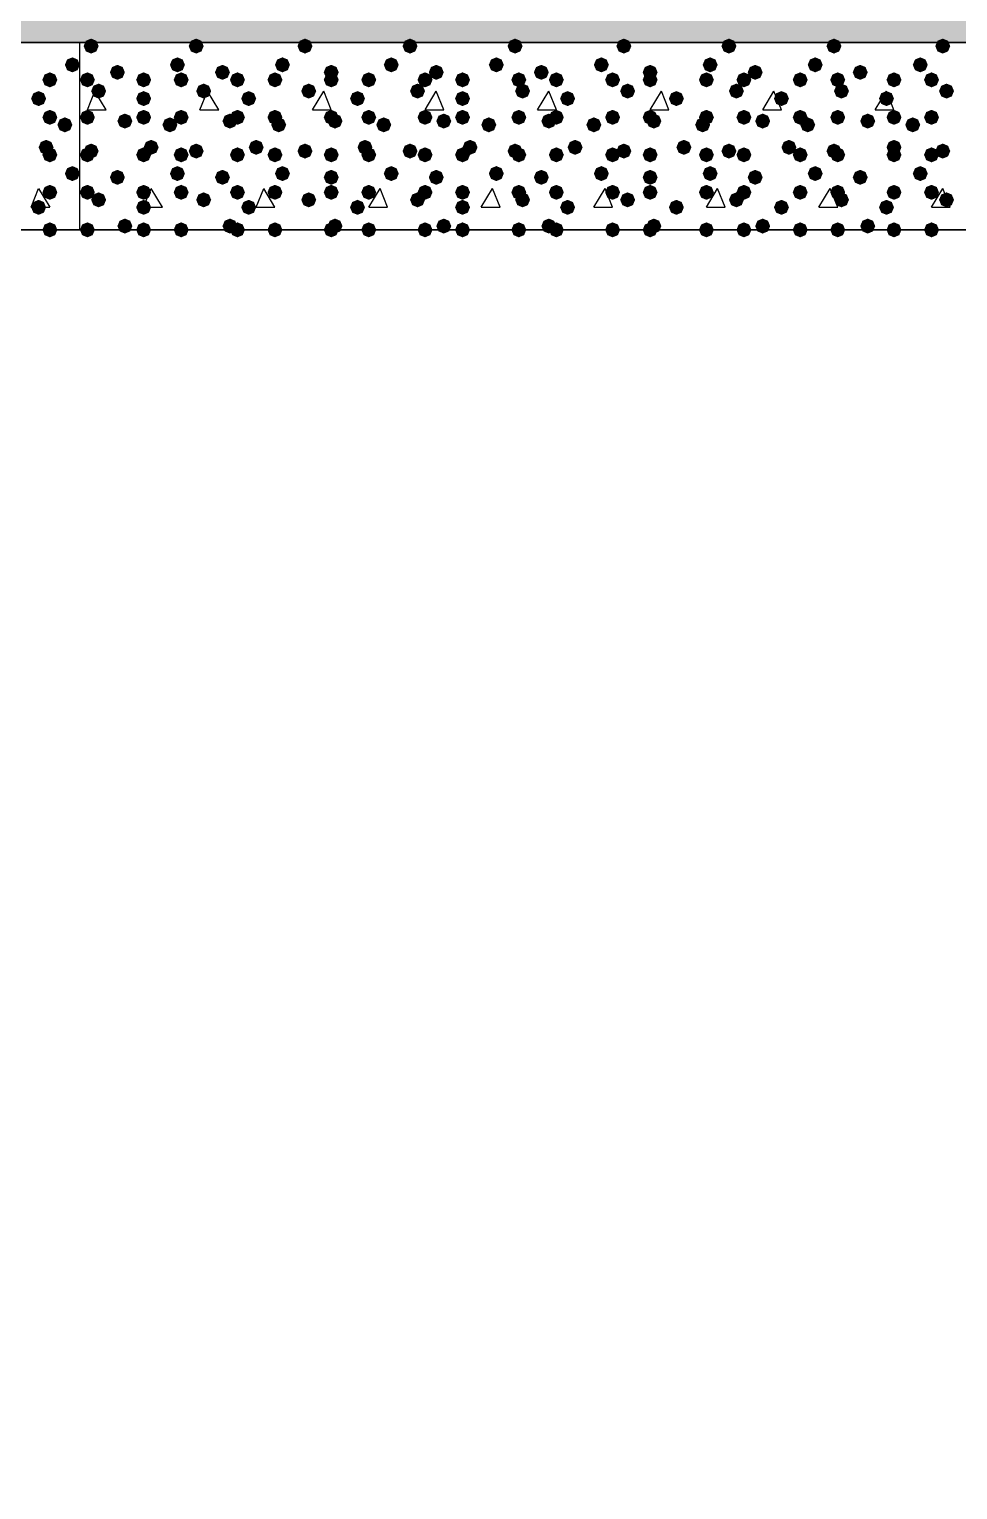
# Model space of a CAD drawing. Header units: millimetres. Extents: x 0 to 420, y 0 to 297.
# Drawn here: x 238.82 to 249.3, y 132.12 to 148.61 of the extents above; entities that cross this region are included whole.
import ezdxf

# ---------------------------------------------------------------- set-up
doc = ezdxf.new("R2010")
doc.units = ezdxf.units.MM
doc.layers.get('0').update_dxf_attribs({"linetype": 'CONTINUOUS'})

msp = doc.modelspace()

# ---------------------------------------------------------------- hatches: boundary and pattern name
at = {"true_color": 0x000008}
h = msp.add_hatch(color=0, dxfattribs=at)
h.paths.add_polyline_path([(379.603, 160.485667), (33.528, 160.485667), (379.603, 148.463)], flags=0)
h.paths.add_polyline_path([(33.528, 160.485667), (379.603, 148.463), (33.528, 148.463)], flags=0)
for points in [[(239.606667, 148.420667), (239.581796, 148.360871), (239.522, 148.336), (239.462204, 148.360871), (239.437333, 148.420667), (239.462204, 148.480462), (239.522, 148.505333), (239.581796, 148.480463)], [(240.792, 148.420667), (240.767129, 148.360871), (240.707333, 148.336), (240.647538, 148.360871), (240.622667, 148.420667), (240.647537, 148.480462), (240.707333, 148.505333), (240.767129, 148.480463)], [(242.019667, 148.420667), (241.994796, 148.360871), (241.935, 148.336), (241.875204, 148.360871), (241.850333, 148.420667), (241.875204, 148.480462), (241.935, 148.505333), (241.994796, 148.480463)], [(243.205, 148.420667), (243.180129, 148.360871), (243.120333, 148.336), (243.060538, 148.360871), (243.035667, 148.420667), (243.060537, 148.480462), (243.120333, 148.505333), (243.180129, 148.480463)], [(244.390333, 148.420667), (244.365462, 148.360871), (244.305667, 148.336), (244.245871, 148.360871), (244.221, 148.420667), (244.245871, 148.480462), (244.305667, 148.505333), (244.365462, 148.480463)], [(245.618, 148.420667), (245.593129, 148.360871), (245.533333, 148.336), (245.473537, 148.360871), (245.448667, 148.420667), (245.473537, 148.480462), (245.533333, 148.505333), (245.593129, 148.480463)], [(246.803333, 148.420667), (246.778462, 148.360871), (246.718667, 148.336), (246.658871, 148.360871), (246.634, 148.420667), (246.658871, 148.480462), (246.718667, 148.505333), (246.778462, 148.480463)], [(247.988667, 148.420667), (247.963796, 148.360871), (247.904, 148.336), (247.844204, 148.360871), (247.819333, 148.420667), (247.844204, 148.480462), (247.904, 148.505333), (247.963796, 148.480463)], [(249.216333, 148.420667), (249.191462, 148.360871), (249.131667, 148.336), (249.071871, 148.360871), (249.047, 148.420667), (249.071871, 148.480462), (249.131667, 148.505333), (249.191462, 148.480463)], [(240.580333, 148.209), (240.555462, 148.149204), (240.495667, 148.124333), (240.435871, 148.149204), (240.411, 148.209), (240.435871, 148.268796), (240.495667, 148.293667), (240.555462, 148.268796)], [(241.765667, 148.209), (241.740796, 148.149204), (241.681, 148.124333), (241.621204, 148.149204), (241.596333, 148.209), (241.621204, 148.268796), (241.681, 148.293667), (241.740796, 148.268796)], [(242.993333, 148.209), (242.968462, 148.149204), (242.908667, 148.124333), (242.848871, 148.149204), (242.824, 148.209), (242.848871, 148.268796), (242.908667, 148.293667), (242.968462, 148.268796)], [(244.178667, 148.209), (244.153796, 148.149204), (244.094, 148.124333), (244.034204, 148.149204), (244.009333, 148.209), (244.034204, 148.268796), (244.094, 148.293667), (244.153796, 148.268796)], [(245.364, 148.209), (245.339129, 148.149204), (245.279333, 148.124333), (245.219538, 148.149204), (245.194667, 148.209), (245.219537, 148.268796), (245.279333, 148.293667), (245.339129, 148.268796)], [(246.591667, 148.209), (246.566796, 148.149204), (246.507, 148.124333), (246.447204, 148.149204), (246.422333, 148.209), (246.447204, 148.268796), (246.507, 148.293667), (246.566796, 148.268796)], [(247.777, 148.209), (247.752129, 148.149204), (247.692333, 148.124333), (247.632537, 148.149204), (247.607667, 148.209), (247.632537, 148.268796), (247.692333, 148.293667), (247.752129, 148.268796)], [(248.962333, 148.209), (248.937462, 148.149204), (248.877667, 148.124333), (248.817871, 148.149204), (248.793, 148.209), (248.817871, 148.268796), (248.877667, 148.293667), (248.937462, 148.268796)], [(239.564333, 148.039667), (239.539463, 147.979871), (239.479667, 147.955), (239.419871, 147.979871), (239.395, 148.039667), (239.419871, 148.099462), (239.479667, 148.124333), (239.539462, 148.099463)], [(239.903, 148.124333), (239.878129, 148.064537), (239.818333, 148.039667), (239.758537, 148.064537), (239.733667, 148.124333), (239.758537, 148.184129), (239.818333, 148.209), (239.878129, 148.184129)], [(240.199333, 148.039667), (240.174463, 147.979871), (240.114667, 147.955), (240.054871, 147.979871), (240.03, 148.039667), (240.054871, 148.099462), (240.114667, 148.124333), (240.174462, 148.099463)], [(240.622667, 148.039667), (240.597796, 147.979871), (240.538, 147.955), (240.478204, 147.979871), (240.453333, 148.039667), (240.478204, 148.099462), (240.538, 148.124333), (240.597796, 148.099463)], [(241.088333, 148.124333), (241.063462, 148.064537), (241.003667, 148.039667), (240.943871, 148.064537), (240.919, 148.124333), (240.943871, 148.184129), (241.003667, 148.209), (241.063462, 148.184129)], [(241.257667, 148.039667), (241.232796, 147.979871), (241.173, 147.955), (241.113204, 147.979871), (241.088333, 148.039667), (241.113204, 148.099462), (241.173, 148.124333), (241.232796, 148.099463)], [(241.681, 148.039667), (241.656129, 147.979871), (241.596333, 147.955), (241.536538, 147.979871), (241.511667, 148.039667), (241.536537, 148.099462), (241.596333, 148.124333), (241.656129, 148.099463)], [(242.316, 148.124333), (242.291129, 148.064537), (242.231333, 148.039667), (242.171538, 148.064537), (242.146667, 148.124333), (242.171537, 148.184129), (242.231333, 148.209), (242.291129, 148.184129)], [(242.316, 148.039667), (242.291129, 147.979871), (242.231333, 147.955), (242.171538, 147.979871), (242.146667, 148.039667), (242.171537, 148.099462), (242.231333, 148.124333), (242.291129, 148.099463)], [(242.739333, 148.039667), (242.714463, 147.979871), (242.654667, 147.955), (242.594871, 147.979871), (242.57, 148.039667), (242.594871, 148.099462), (242.654667, 148.124333), (242.714462, 148.099463)], [(243.374333, 148.039667), (243.349463, 147.979871), (243.289667, 147.955), (243.229871, 147.979871), (243.205, 148.039667), (243.229871, 148.099462), (243.289667, 148.124333), (243.349462, 148.099463)], [(243.501333, 148.124333), (243.476462, 148.064537), (243.416667, 148.039667), (243.356871, 148.064537), (243.332, 148.124333), (243.356871, 148.184129), (243.416667, 148.209), (243.476462, 148.184129)], [(243.797667, 148.039667), (243.772796, 147.979871), (243.713, 147.955), (243.653204, 147.979871), (243.628333, 148.039667), (243.653204, 148.099462), (243.713, 148.124333), (243.772796, 148.099463)], [(244.432667, 148.039667), (244.407796, 147.979871), (244.348, 147.955), (244.288204, 147.979871), (244.263333, 148.039667), (244.288204, 148.099462), (244.348, 148.124333), (244.407796, 148.099463)], [(244.686667, 148.124333), (244.661796, 148.064537), (244.602, 148.039667), (244.542204, 148.064537), (244.517333, 148.124333), (244.542204, 148.184129), (244.602, 148.209), (244.661796, 148.184129)], [(244.856, 148.039667), (244.831129, 147.979871), (244.771333, 147.955), (244.711538, 147.979871), (244.686667, 148.039667), (244.711537, 148.099462), (244.771333, 148.124333), (244.831129, 148.099463)], [(245.491, 148.039667), (245.466129, 147.979871), (245.406333, 147.955), (245.346538, 147.979871), (245.321667, 148.039667), (245.346537, 148.099462), (245.406333, 148.124333), (245.466129, 148.099463)], [(245.914333, 148.124333), (245.889462, 148.064537), (245.829667, 148.039667), (245.769871, 148.064537), (245.745, 148.124333), (245.769871, 148.184129), (245.829667, 148.209), (245.889462, 148.184129)], [(245.914333, 148.039667), (245.889462, 147.979871), (245.829667, 147.955), (245.769871, 147.979871), (245.745, 148.039667), (245.769871, 148.099462), (245.829667, 148.124333), (245.889462, 148.099463)], [(246.549333, 148.039667), (246.524463, 147.979871), (246.464667, 147.955), (246.404871, 147.979871), (246.38, 148.039667), (246.404871, 148.099462), (246.464667, 148.124333), (246.524462, 148.099463)], [(246.972667, 148.039667), (246.947796, 147.979871), (246.888, 147.955), (246.828204, 147.979871), (246.803333, 148.039667), (246.828204, 148.099462), (246.888, 148.124333), (246.947796, 148.099463)], [(247.099667, 148.124333), (247.074796, 148.064537), (247.015, 148.039667), (246.955204, 148.064537), (246.930333, 148.124333), (246.955204, 148.184129), (247.015, 148.209), (247.074796, 148.184129)], [(247.607667, 148.039667), (247.582796, 147.979871), (247.523, 147.955), (247.463204, 147.979871), (247.438333, 148.039667), (247.463204, 148.099462), (247.523, 148.124333), (247.582796, 148.099463)], [(248.031, 148.039667), (248.006129, 147.979871), (247.946333, 147.955), (247.886538, 147.979871), (247.861667, 148.039667), (247.886537, 148.099462), (247.946333, 148.124333), (248.006129, 148.099463)], [(248.285, 148.124333), (248.260129, 148.064537), (248.200333, 148.039667), (248.140537, 148.064537), (248.115667, 148.124333), (248.140537, 148.184129), (248.200333, 148.209), (248.260129, 148.184129)], [(248.666, 148.039667), (248.641129, 147.979871), (248.581333, 147.955), (248.521538, 147.979871), (248.496667, 148.039667), (248.521537, 148.099462), (248.581333, 148.124333), (248.641129, 148.099463)], [(249.089333, 148.039667), (249.064462, 147.979871), (249.004667, 147.955), (248.944871, 147.979871), (248.92, 148.039667), (248.944871, 148.099462), (249.004667, 148.124333), (249.064462, 148.099463)], [(239.691333, 147.912667), (239.666462, 147.852871), (239.606667, 147.828), (239.546871, 147.852871), (239.522, 147.912667), (239.546871, 147.972462), (239.606667, 147.997333), (239.666462, 147.972463)], [(240.199333, 147.828), (240.174463, 147.768204), (240.114667, 147.743333), (240.054871, 147.768204), (240.03, 147.828), (240.054871, 147.887796), (240.114667, 147.912667), (240.174462, 147.887796)], [(240.876667, 147.912667), (240.851796, 147.852871), (240.792, 147.828), (240.732204, 147.852871), (240.707333, 147.912667), (240.732204, 147.972462), (240.792, 147.997333), (240.851796, 147.972463)], [(241.384667, 147.828), (241.359796, 147.768204), (241.3, 147.743333), (241.240204, 147.768204), (241.215333, 147.828), (241.240204, 147.887796), (241.3, 147.912667), (241.359796, 147.887796)], [(242.062, 147.912667), (242.037129, 147.852871), (241.977333, 147.828), (241.917537, 147.852871), (241.892667, 147.912667), (241.917537, 147.972462), (241.977333, 147.997333), (242.037129, 147.972463)], [(242.612333, 147.828), (242.587462, 147.768204), (242.527667, 147.743333), (242.467871, 147.768204), (242.443, 147.828), (242.467871, 147.887796), (242.527667, 147.912667), (242.587462, 147.887796)], [(243.289667, 147.912667), (243.264796, 147.852871), (243.205, 147.828), (243.145204, 147.852871), (243.120333, 147.912667), (243.145204, 147.972462), (243.205, 147.997333), (243.264796, 147.972463)], [(243.797667, 147.828), (243.772796, 147.768204), (243.713, 147.743333), (243.653204, 147.768204), (243.628333, 147.828), (243.653204, 147.887796), (243.713, 147.912667), (243.772796, 147.887796)], [(244.475, 147.912667), (244.450129, 147.852871), (244.390333, 147.828), (244.330537, 147.852871), (244.305667, 147.912667), (244.330537, 147.972462), (244.390333, 147.997333), (244.450129, 147.972463)], [(244.983, 147.828), (244.958129, 147.768204), (244.898333, 147.743333), (244.838538, 147.768204), (244.813667, 147.828), (244.838537, 147.887796), (244.898333, 147.912667), (244.958129, 147.887796)], [(245.660333, 147.912667), (245.635462, 147.852871), (245.575667, 147.828), (245.515871, 147.852871), (245.491, 147.912667), (245.515871, 147.972462), (245.575667, 147.997333), (245.635462, 147.972463)], [(246.210667, 147.828), (246.185796, 147.768204), (246.126, 147.743333), (246.066204, 147.768204), (246.041333, 147.828), (246.066204, 147.887796), (246.126, 147.912667), (246.185796, 147.887796)], [(246.888, 147.912667), (246.863129, 147.852871), (246.803333, 147.828), (246.743538, 147.852871), (246.718667, 147.912667), (246.743537, 147.972462), (246.803333, 147.997333), (246.863129, 147.972463)], [(247.396, 147.828), (247.371129, 147.768204), (247.311333, 147.743333), (247.251538, 147.768204), (247.226667, 147.828), (247.251537, 147.887796), (247.311333, 147.912667), (247.371129, 147.887796)], [(248.073333, 147.912667), (248.048462, 147.852871), (247.988667, 147.828), (247.928871, 147.852871), (247.904, 147.912667), (247.928871, 147.972462), (247.988667, 147.997333), (248.048462, 147.972463)], [(248.581333, 147.828), (248.556462, 147.768204), (248.496667, 147.743333), (248.436871, 147.768204), (248.412, 147.828), (248.436871, 147.887796), (248.496667, 147.912667), (248.556462, 147.887796)], [(249.258667, 147.912667), (249.233796, 147.852871), (249.174, 147.828), (249.114204, 147.852871), (249.089333, 147.912667), (249.114204, 147.972462), (249.174, 147.997333), (249.233796, 147.972463)], [(239.564333, 147.616333), (239.539463, 147.556537), (239.479667, 147.531667), (239.419871, 147.556537), (239.395, 147.616333), (239.419871, 147.676129), (239.479667, 147.701), (239.539462, 147.676129)], [(239.987667, 147.574), (239.962796, 147.514204), (239.903, 147.489333), (239.843204, 147.514204), (239.818333, 147.574), (239.843204, 147.633796), (239.903, 147.658667), (239.962796, 147.633796)], [(240.199333, 147.616333), (240.174463, 147.556537), (240.114667, 147.531667), (240.054871, 147.556537), (240.03, 147.616333), (240.054871, 147.676129), (240.114667, 147.701), (240.174462, 147.676129)], [(240.495667, 147.531667), (240.470796, 147.471871), (240.411, 147.447), (240.351204, 147.471871), (240.326333, 147.531667), (240.351204, 147.591462), (240.411, 147.616333), (240.470796, 147.591463)], [(240.622667, 147.616333), (240.597796, 147.556537), (240.538, 147.531667), (240.478204, 147.556537), (240.453333, 147.616333), (240.478204, 147.676129), (240.538, 147.701), (240.597796, 147.676129)], [(241.173, 147.574), (241.148129, 147.514204), (241.088333, 147.489333), (241.028538, 147.514204), (241.003667, 147.574), (241.028537, 147.633796), (241.088333, 147.658667), (241.148129, 147.633796)], [(241.257667, 147.616333), (241.232796, 147.556537), (241.173, 147.531667), (241.113204, 147.556537), (241.088333, 147.616333), (241.113204, 147.676129), (241.173, 147.701), (241.232796, 147.676129)], [(241.681, 147.616333), (241.656129, 147.556537), (241.596333, 147.531667), (241.536538, 147.556537), (241.511667, 147.616333), (241.536537, 147.676129), (241.596333, 147.701), (241.656129, 147.676129)], [(241.723333, 147.531667), (241.698463, 147.471871), (241.638667, 147.447), (241.578871, 147.471871), (241.554, 147.531667), (241.578871, 147.591462), (241.638667, 147.616333), (241.698462, 147.591463)], [(242.316, 147.616333), (242.291129, 147.556537), (242.231333, 147.531667), (242.171538, 147.556537), (242.146667, 147.616333), (242.171537, 147.676129), (242.231333, 147.701), (242.291129, 147.676129)], [(242.358333, 147.574), (242.333463, 147.514204), (242.273667, 147.489333), (242.213871, 147.514204), (242.189, 147.574), (242.213871, 147.633796), (242.273667, 147.658667), (242.333462, 147.633796)], [(242.739333, 147.616333), (242.714463, 147.556537), (242.654667, 147.531667), (242.594871, 147.556537), (242.57, 147.616333), (242.594871, 147.676129), (242.654667, 147.701), (242.714462, 147.676129)], [(242.908667, 147.531667), (242.883796, 147.471871), (242.824, 147.447), (242.764204, 147.471871), (242.739333, 147.531667), (242.764204, 147.591462), (242.824, 147.616333), (242.883796, 147.591463)], [(243.374333, 147.616333), (243.349463, 147.556537), (243.289667, 147.531667), (243.229871, 147.556537), (243.205, 147.616333), (243.229871, 147.676129), (243.289667, 147.701), (243.349462, 147.676129)], [(243.586, 147.574), (243.561129, 147.514204), (243.501333, 147.489333), (243.441538, 147.514204), (243.416667, 147.574), (243.441537, 147.633796), (243.501333, 147.658667), (243.561129, 147.633796)], [(243.797667, 147.616333), (243.772796, 147.556537), (243.713, 147.531667), (243.653204, 147.556537), (243.628333, 147.616333), (243.653204, 147.676129), (243.713, 147.701), (243.772796, 147.676129)], [(244.094, 147.531667), (244.069129, 147.471871), (244.009333, 147.447), (243.949538, 147.471871), (243.924667, 147.531667), (243.949537, 147.591462), (244.009333, 147.616333), (244.069129, 147.591463)], [(244.432667, 147.616333), (244.407796, 147.556537), (244.348, 147.531667), (244.288204, 147.556537), (244.263333, 147.616333), (244.288204, 147.676129), (244.348, 147.701), (244.407796, 147.676129)], [(244.771333, 147.574), (244.746462, 147.514204), (244.686667, 147.489333), (244.626871, 147.514204), (244.602, 147.574), (244.626871, 147.633796), (244.686667, 147.658667), (244.746462, 147.633796)], [(244.856, 147.616333), (244.831129, 147.556537), (244.771333, 147.531667), (244.711538, 147.556537), (244.686667, 147.616333), (244.711537, 147.676129), (244.771333, 147.701), (244.831129, 147.676129)], [(245.279333, 147.531667), (245.254462, 147.471871), (245.194667, 147.447), (245.134871, 147.471871), (245.11, 147.531667), (245.134871, 147.591462), (245.194667, 147.616333), (245.254462, 147.591463)], [(245.491, 147.616333), (245.466129, 147.556537), (245.406333, 147.531667), (245.346538, 147.556537), (245.321667, 147.616333), (245.346537, 147.676129), (245.406333, 147.701), (245.466129, 147.676129)], [(245.914333, 147.616333), (245.889462, 147.556537), (245.829667, 147.531667), (245.769871, 147.556537), (245.745, 147.616333), (245.769871, 147.676129), (245.829667, 147.701), (245.889462, 147.676129)], [(245.956667, 147.574), (245.931796, 147.514204), (245.872, 147.489333), (245.812204, 147.514204), (245.787333, 147.574), (245.812204, 147.633796), (245.872, 147.658667), (245.931796, 147.633796)], [(246.507, 147.531667), (246.482129, 147.471871), (246.422333, 147.447), (246.362537, 147.471871), (246.337667, 147.531667), (246.362537, 147.591462), (246.422333, 147.616333), (246.482129, 147.591463)], [(246.549333, 147.616333), (246.524463, 147.556537), (246.464667, 147.531667), (246.404871, 147.556537), (246.38, 147.616333), (246.404871, 147.676129), (246.464667, 147.701), (246.524462, 147.676129)], [(246.972667, 147.616333), (246.947796, 147.556537), (246.888, 147.531667), (246.828204, 147.556537), (246.803333, 147.616333), (246.828204, 147.676129), (246.888, 147.701), (246.947796, 147.676129)], [(247.184333, 147.574), (247.159462, 147.514204), (247.099667, 147.489333), (247.039871, 147.514204), (247.015, 147.574), (247.039871, 147.633796), (247.099667, 147.658667), (247.159462, 147.633796)], [(247.607667, 147.616333), (247.582796, 147.556537), (247.523, 147.531667), (247.463204, 147.556537), (247.438333, 147.616333), (247.463204, 147.676129), (247.523, 147.701), (247.582796, 147.676129)], [(247.692333, 147.531667), (247.667463, 147.471871), (247.607667, 147.447), (247.547871, 147.471871), (247.523, 147.531667), (247.547871, 147.591462), (247.607667, 147.616333), (247.667462, 147.591463)], [(248.031, 147.616333), (248.006129, 147.556537), (247.946333, 147.531667), (247.886538, 147.556537), (247.861667, 147.616333), (247.886537, 147.676129), (247.946333, 147.701), (248.006129, 147.676129)], [(248.369667, 147.574), (248.344796, 147.514204), (248.285, 147.489333), (248.225204, 147.514204), (248.200333, 147.574), (248.225204, 147.633796), (248.285, 147.658667), (248.344796, 147.633796)], [(248.666, 147.616333), (248.641129, 147.556537), (248.581333, 147.531667), (248.521538, 147.556537), (248.496667, 147.616333), (248.521537, 147.676129), (248.581333, 147.701), (248.641129, 147.676129)], [(248.877667, 147.531667), (248.852796, 147.471871), (248.793, 147.447), (248.733204, 147.471871), (248.708333, 147.531667), (248.733204, 147.591462), (248.793, 147.616333), (248.852796, 147.591463)], [(249.089333, 147.616333), (249.064462, 147.556537), (249.004667, 147.531667), (248.944871, 147.556537), (248.92, 147.616333), (248.944871, 147.676129), (249.004667, 147.701), (249.064462, 147.676129)], [(239.564333, 147.193), (239.539463, 147.133204), (239.479667, 147.108333), (239.419871, 147.133204), (239.395, 147.193), (239.419871, 147.252796), (239.479667, 147.277667), (239.539462, 147.252796)], [(239.606667, 147.235333), (239.581796, 147.175537), (239.522, 147.150667), (239.462204, 147.175537), (239.437333, 147.235333), (239.462204, 147.295129), (239.522, 147.32), (239.581796, 147.295129)], [(240.199333, 147.193), (240.174463, 147.133204), (240.114667, 147.108333), (240.054871, 147.133204), (240.03, 147.193), (240.054871, 147.252796), (240.114667, 147.277667), (240.174462, 147.252796)], [(240.284, 147.277667), (240.259129, 147.217871), (240.199333, 147.193), (240.139538, 147.217871), (240.114667, 147.277667), (240.139537, 147.337462), (240.199333, 147.362333), (240.259129, 147.337463)], [(240.622667, 147.193), (240.597796, 147.133204), (240.538, 147.108333), (240.478204, 147.133204), (240.453333, 147.193), (240.478204, 147.252796), (240.538, 147.277667), (240.597796, 147.252796)], [(240.792, 147.235333), (240.767129, 147.175537), (240.707333, 147.150667), (240.647538, 147.175537), (240.622667, 147.235333), (240.647537, 147.295129), (240.707333, 147.32), (240.767129, 147.295129)], [(241.257667, 147.193), (241.232796, 147.133204), (241.173, 147.108333), (241.113204, 147.133204), (241.088333, 147.193), (241.113204, 147.252796), (241.173, 147.277667), (241.232796, 147.252796)], [(241.469333, 147.277667), (241.444462, 147.217871), (241.384667, 147.193), (241.324871, 147.217871), (241.3, 147.277667), (241.324871, 147.337462), (241.384667, 147.362333), (241.444462, 147.337463)], [(241.681, 147.193), (241.656129, 147.133204), (241.596333, 147.108333), (241.536538, 147.133204), (241.511667, 147.193), (241.536537, 147.252796), (241.596333, 147.277667), (241.656129, 147.252796)], [(242.019667, 147.235333), (241.994796, 147.175537), (241.935, 147.150667), (241.875204, 147.175537), (241.850333, 147.235333), (241.875204, 147.295129), (241.935, 147.32), (241.994796, 147.295129)], [(242.316, 147.193), (242.291129, 147.133204), (242.231333, 147.108333), (242.171538, 147.133204), (242.146667, 147.193), (242.171537, 147.252796), (242.231333, 147.277667), (242.291129, 147.252796)], [(242.697, 147.277667), (242.672129, 147.217871), (242.612333, 147.193), (242.552537, 147.217871), (242.527667, 147.277667), (242.552537, 147.337462), (242.612333, 147.362333), (242.672129, 147.337463)], [(242.739333, 147.193), (242.714463, 147.133204), (242.654667, 147.108333), (242.594871, 147.133204), (242.57, 147.193), (242.594871, 147.252796), (242.654667, 147.277667), (242.714462, 147.252796)], [(243.205, 147.235333), (243.180129, 147.175537), (243.120333, 147.150667), (243.060538, 147.175537), (243.035667, 147.235333), (243.060537, 147.295129), (243.120333, 147.32), (243.180129, 147.295129)], [(243.374333, 147.193), (243.349463, 147.133204), (243.289667, 147.108333), (243.229871, 147.133204), (243.205, 147.193), (243.229871, 147.252796), (243.289667, 147.277667), (243.349462, 147.252796)], [(243.797667, 147.193), (243.772796, 147.133204), (243.713, 147.108333), (243.653204, 147.133204), (243.628333, 147.193), (243.653204, 147.252796), (243.713, 147.277667), (243.772796, 147.252796)], [(243.882333, 147.277667), (243.857463, 147.217871), (243.797667, 147.193), (243.737871, 147.217871), (243.713, 147.277667), (243.737871, 147.337462), (243.797667, 147.362333), (243.857462, 147.337463)], [(244.390333, 147.235333), (244.365462, 147.175537), (244.305667, 147.150667), (244.245871, 147.175537), (244.221, 147.235333), (244.245871, 147.295129), (244.305667, 147.32), (244.365462, 147.295129)], [(244.432667, 147.193), (244.407796, 147.133204), (244.348, 147.108333), (244.288204, 147.133204), (244.263333, 147.193), (244.288204, 147.252796), (244.348, 147.277667), (244.407796, 147.252796)], [(244.856, 147.193), (244.831129, 147.133204), (244.771333, 147.108333), (244.711538, 147.133204), (244.686667, 147.193), (244.711537, 147.252796), (244.771333, 147.277667), (244.831129, 147.252796)], [(245.067667, 147.277667), (245.042796, 147.217871), (244.983, 147.193), (244.923204, 147.217871), (244.898333, 147.277667), (244.923204, 147.337462), (244.983, 147.362333), (245.042796, 147.337463)], [(245.491, 147.193), (245.466129, 147.133204), (245.406333, 147.108333), (245.346538, 147.133204), (245.321667, 147.193), (245.346537, 147.252796), (245.406333, 147.277667), (245.466129, 147.252796)], [(245.618, 147.235333), (245.593129, 147.175537), (245.533333, 147.150667), (245.473537, 147.175537), (245.448667, 147.235333), (245.473537, 147.295129), (245.533333, 147.32), (245.593129, 147.295129)], [(245.914333, 147.193), (245.889462, 147.133204), (245.829667, 147.108333), (245.769871, 147.133204), (245.745, 147.193), (245.769871, 147.252796), (245.829667, 147.277667), (245.889462, 147.252796)], [(246.295333, 147.277667), (246.270462, 147.217871), (246.210667, 147.193), (246.150871, 147.217871), (246.126, 147.277667), (246.150871, 147.337462), (246.210667, 147.362333), (246.270462, 147.337463)], [(246.549333, 147.193), (246.524463, 147.133204), (246.464667, 147.108333), (246.404871, 147.133204), (246.38, 147.193), (246.404871, 147.252796), (246.464667, 147.277667), (246.524462, 147.252796)], [(246.803333, 147.235333), (246.778462, 147.175537), (246.718667, 147.150667), (246.658871, 147.175537), (246.634, 147.235333), (246.658871, 147.295129), (246.718667, 147.32), (246.778462, 147.295129)], [(246.972667, 147.193), (246.947796, 147.133204), (246.888, 147.108333), (246.828204, 147.133204), (246.803333, 147.193), (246.828204, 147.252796), (246.888, 147.277667), (246.947796, 147.252796)], [(247.480667, 147.277667), (247.455796, 147.217871), (247.396, 147.193), (247.336204, 147.217871), (247.311333, 147.277667), (247.336204, 147.337462), (247.396, 147.362333), (247.455796, 147.337463)], [(247.607667, 147.193), (247.582796, 147.133204), (247.523, 147.108333), (247.463204, 147.133204), (247.438333, 147.193), (247.463204, 147.252796), (247.523, 147.277667), (247.582796, 147.252796)], [(247.988667, 147.235333), (247.963796, 147.175537), (247.904, 147.150667), (247.844204, 147.175537), (247.819333, 147.235333), (247.844204, 147.295129), (247.904, 147.32), (247.963796, 147.295129)], [(248.031, 147.193), (248.006129, 147.133204), (247.946333, 147.108333), (247.886538, 147.133204), (247.861667, 147.193), (247.886537, 147.252796), (247.946333, 147.277667), (248.006129, 147.252796)], [(248.666, 147.277667), (248.641129, 147.217871), (248.581333, 147.193), (248.521538, 147.217871), (248.496667, 147.277667), (248.521537, 147.337462), (248.581333, 147.362333), (248.641129, 147.337463)], [(248.666, 147.193), (248.641129, 147.133204), (248.581333, 147.108333), (248.521538, 147.133204), (248.496667, 147.193), (248.521537, 147.252796), (248.581333, 147.277667), (248.641129, 147.252796)], [(249.089333, 147.193), (249.064462, 147.133204), (249.004667, 147.108333), (248.944871, 147.133204), (248.92, 147.193), (248.944871, 147.252796), (249.004667, 147.277667), (249.064462, 147.252796)], [(249.216333, 147.235333), (249.191462, 147.175537), (249.131667, 147.150667), (249.071871, 147.175537), (249.047, 147.235333), (249.071871, 147.295129), (249.131667, 147.32), (249.191462, 147.295129)], [(239.903, 146.939), (239.878129, 146.879204), (239.818333, 146.854333), (239.758537, 146.879204), (239.733667, 146.939), (239.758537, 146.998796), (239.818333, 147.023667), (239.878129, 146.998796)], [(240.580333, 146.981333), (240.555462, 146.921537), (240.495667, 146.896667), (240.435871, 146.921537), (240.411, 146.981333), (240.435871, 147.041129), (240.495667, 147.066), (240.555462, 147.041129)], [(241.088333, 146.939), (241.063462, 146.879204), (241.003667, 146.854333), (240.943871, 146.879204), (240.919, 146.939), (240.943871, 146.998796), (241.003667, 147.023667), (241.063462, 146.998796)], [(241.765667, 146.981333), (241.740796, 146.921537), (241.681, 146.896667), (241.621204, 146.921537), (241.596333, 146.981333), (241.621204, 147.041129), (241.681, 147.066), (241.740796, 147.041129)], [(242.316, 146.939), (242.291129, 146.879204), (242.231333, 146.854333), (242.171538, 146.879204), (242.146667, 146.939), (242.171537, 146.998796), (242.231333, 147.023667), (242.291129, 146.998796)], [(242.993333, 146.981333), (242.968462, 146.921537), (242.908667, 146.896667), (242.848871, 146.921537), (242.824, 146.981333), (242.848871, 147.041129), (242.908667, 147.066), (242.968462, 147.041129)], [(243.501333, 146.939), (243.476462, 146.879204), (243.416667, 146.854333), (243.356871, 146.879204), (243.332, 146.939), (243.356871, 146.998796), (243.416667, 147.023667), (243.476462, 146.998796)], [(244.178667, 146.981333), (244.153796, 146.921537), (244.094, 146.896667), (244.034204, 146.921537), (244.009333, 146.981333), (244.034204, 147.041129), (244.094, 147.066), (244.153796, 147.041129)], [(244.686667, 146.939), (244.661796, 146.879204), (244.602, 146.854333), (244.542204, 146.879204), (244.517333, 146.939), (244.542204, 146.998796), (244.602, 147.023667), (244.661796, 146.998796)], [(245.364, 146.981333), (245.339129, 146.921537), (245.279333, 146.896667), (245.219538, 146.921537), (245.194667, 146.981333), (245.219537, 147.041129), (245.279333, 147.066), (245.339129, 147.041129)], [(245.914333, 146.939), (245.889462, 146.879204), (245.829667, 146.854333), (245.769871, 146.879204), (245.745, 146.939), (245.769871, 146.998796), (245.829667, 147.023667), (245.889462, 146.998796)], [(246.591667, 146.981333), (246.566796, 146.921537), (246.507, 146.896667), (246.447204, 146.921537), (246.422333, 146.981333), (246.447204, 147.041129), (246.507, 147.066), (246.566796, 147.041129)], [(247.099667, 146.939), (247.074796, 146.879204), (247.015, 146.854333), (246.955204, 146.879204), (246.930333, 146.939), (246.955204, 146.998796), (247.015, 147.023667), (247.074796, 146.998796)], [(247.777, 146.981333), (247.752129, 146.921537), (247.692333, 146.896667), (247.632537, 146.921537), (247.607667, 146.981333), (247.632537, 147.041129), (247.692333, 147.066), (247.752129, 147.041129)], [(248.285, 146.939), (248.260129, 146.879204), (248.200333, 146.854333), (248.140537, 146.879204), (248.115667, 146.939), (248.140537, 146.998796), (248.200333, 147.023667), (248.260129, 146.998796)], [(248.962333, 146.981333), (248.937462, 146.921537), (248.877667, 146.896667), (248.817871, 146.921537), (248.793, 146.981333), (248.817871, 147.041129), (248.877667, 147.066), (248.937462, 147.041129)], [(239.564333, 146.769667), (239.539463, 146.709871), (239.479667, 146.685), (239.419871, 146.709871), (239.395, 146.769667), (239.419871, 146.829462), (239.479667, 146.854333), (239.539462, 146.829463)], [(239.691333, 146.685), (239.666462, 146.625204), (239.606667, 146.600333), (239.546871, 146.625204), (239.522, 146.685), (239.546871, 146.744796), (239.606667, 146.769667), (239.666462, 146.744796)], [(240.199333, 146.769667), (240.174463, 146.709871), (240.114667, 146.685), (240.054871, 146.709871), (240.03, 146.769667), (240.054871, 146.829462), (240.114667, 146.854333), (240.174462, 146.829463)], [(240.622667, 146.769667), (240.597796, 146.709871), (240.538, 146.685), (240.478204, 146.709871), (240.453333, 146.769667), (240.478204, 146.829462), (240.538, 146.854333), (240.597796, 146.829463)], [(240.876667, 146.685), (240.851796, 146.625204), (240.792, 146.600333), (240.732204, 146.625204), (240.707333, 146.685), (240.732204, 146.744796), (240.792, 146.769667), (240.851796, 146.744796)], [(241.257667, 146.769667), (241.232796, 146.709871), (241.173, 146.685), (241.113204, 146.709871), (241.088333, 146.769667), (241.113204, 146.829462), (241.173, 146.854333), (241.232796, 146.829463)], [(241.681, 146.769667), (241.656129, 146.709871), (241.596333, 146.685), (241.536538, 146.709871), (241.511667, 146.769667), (241.536537, 146.829462), (241.596333, 146.854333), (241.656129, 146.829463)], [(242.062, 146.685), (242.037129, 146.625204), (241.977333, 146.600333), (241.917537, 146.625204), (241.892667, 146.685), (241.917537, 146.744796), (241.977333, 146.769667), (242.037129, 146.744796)], [(242.316, 146.769667), (242.291129, 146.709871), (242.231333, 146.685), (242.171538, 146.709871), (242.146667, 146.769667), (242.171537, 146.829462), (242.231333, 146.854333), (242.291129, 146.829463)], [(242.739333, 146.769667), (242.714463, 146.709871), (242.654667, 146.685), (242.594871, 146.709871), (242.57, 146.769667), (242.594871, 146.829462), (242.654667, 146.854333), (242.714462, 146.829463)], [(243.289667, 146.685), (243.264796, 146.625204), (243.205, 146.600333), (243.145204, 146.625204), (243.120333, 146.685), (243.145204, 146.744796), (243.205, 146.769667), (243.264796, 146.744796)], [(243.374333, 146.769667), (243.349463, 146.709871), (243.289667, 146.685), (243.229871, 146.709871), (243.205, 146.769667), (243.229871, 146.829462), (243.289667, 146.854333), (243.349462, 146.829463)], [(243.797667, 146.769667), (243.772796, 146.709871), (243.713, 146.685), (243.653204, 146.709871), (243.628333, 146.769667), (243.653204, 146.829462), (243.713, 146.854333), (243.772796, 146.829463)], [(244.432667, 146.769667), (244.407796, 146.709871), (244.348, 146.685), (244.288204, 146.709871), (244.263333, 146.769667), (244.288204, 146.829462), (244.348, 146.854333), (244.407796, 146.829463)], [(244.475, 146.685), (244.450129, 146.625204), (244.390333, 146.600333), (244.330537, 146.625204), (244.305667, 146.685), (244.330537, 146.744796), (244.390333, 146.769667), (244.450129, 146.744796)], [(244.856, 146.769667), (244.831129, 146.709871), (244.771333, 146.685), (244.711538, 146.709871), (244.686667, 146.769667), (244.711537, 146.829462), (244.771333, 146.854333), (244.831129, 146.829463)], [(245.491, 146.769667), (245.466129, 146.709871), (245.406333, 146.685), (245.346538, 146.709871), (245.321667, 146.769667), (245.346537, 146.829462), (245.406333, 146.854333), (245.466129, 146.829463)], [(245.660333, 146.685), (245.635462, 146.625204), (245.575667, 146.600333), (245.515871, 146.625204), (245.491, 146.685), (245.515871, 146.744796), (245.575667, 146.769667), (245.635462, 146.744796)], [(245.914333, 146.769667), (245.889462, 146.709871), (245.829667, 146.685), (245.769871, 146.709871), (245.745, 146.769667), (245.769871, 146.829462), (245.829667, 146.854333), (245.889462, 146.829463)], [(246.549333, 146.769667), (246.524463, 146.709871), (246.464667, 146.685), (246.404871, 146.709871), (246.38, 146.769667), (246.404871, 146.829462), (246.464667, 146.854333), (246.524462, 146.829463)], [(246.888, 146.685), (246.863129, 146.625204), (246.803333, 146.600333), (246.743538, 146.625204), (246.718667, 146.685), (246.743537, 146.744796), (246.803333, 146.769667), (246.863129, 146.744796)], [(246.972667, 146.769667), (246.947796, 146.709871), (246.888, 146.685), (246.828204, 146.709871), (246.803333, 146.769667), (246.828204, 146.829462), (246.888, 146.854333), (246.947796, 146.829463)], [(247.607667, 146.769667), (247.582796, 146.709871), (247.523, 146.685), (247.463204, 146.709871), (247.438333, 146.769667), (247.463204, 146.829462), (247.523, 146.854333), (247.582796, 146.829463)], [(248.031, 146.769667), (248.006129, 146.709871), (247.946333, 146.685), (247.886538, 146.709871), (247.861667, 146.769667), (247.886537, 146.829462), (247.946333, 146.854333), (248.006129, 146.829463)], [(248.073333, 146.685), (248.048462, 146.625204), (247.988667, 146.600333), (247.928871, 146.625204), (247.904, 146.685), (247.928871, 146.744796), (247.988667, 146.769667), (248.048462, 146.744796)], [(248.666, 146.769667), (248.641129, 146.709871), (248.581333, 146.685), (248.521538, 146.709871), (248.496667, 146.769667), (248.521537, 146.829462), (248.581333, 146.854333), (248.641129, 146.829463)], [(249.089333, 146.769667), (249.064462, 146.709871), (249.004667, 146.685), (248.944871, 146.709871), (248.92, 146.769667), (248.944871, 146.829462), (249.004667, 146.854333), (249.064462, 146.829463)], [(249.258667, 146.685), (249.233796, 146.625204), (249.174, 146.600333), (249.114204, 146.625204), (249.089333, 146.685), (249.114204, 146.744796), (249.174, 146.769667), (249.233796, 146.744796)], [(240.199333, 146.600333), (240.174463, 146.540537), (240.114667, 146.515667), (240.054871, 146.540537), (240.03, 146.600333), (240.054871, 146.660129), (240.114667, 146.685), (240.174462, 146.660129)], [(241.384667, 146.600333), (241.359796, 146.540537), (241.3, 146.515667), (241.240204, 146.540537), (241.215333, 146.600333), (241.240204, 146.660129), (241.3, 146.685), (241.359796, 146.660129)], [(242.612333, 146.600333), (242.587462, 146.540537), (242.527667, 146.515667), (242.467871, 146.540537), (242.443, 146.600333), (242.467871, 146.660129), (242.527667, 146.685), (242.587462, 146.660129)], [(243.797667, 146.600333), (243.772796, 146.540537), (243.713, 146.515667), (243.653204, 146.540537), (243.628333, 146.600333), (243.653204, 146.660129), (243.713, 146.685), (243.772796, 146.660129)], [(244.983, 146.600333), (244.958129, 146.540537), (244.898333, 146.515667), (244.838538, 146.540537), (244.813667, 146.600333), (244.838537, 146.660129), (244.898333, 146.685), (244.958129, 146.660129)], [(246.210667, 146.600333), (246.185796, 146.540537), (246.126, 146.515667), (246.066204, 146.540537), (246.041333, 146.600333), (246.066204, 146.660129), (246.126, 146.685), (246.185796, 146.660129)], [(247.396, 146.600333), (247.371129, 146.540537), (247.311333, 146.515667), (247.251538, 146.540537), (247.226667, 146.600333), (247.251537, 146.660129), (247.311333, 146.685), (247.371129, 146.660129)], [(248.581333, 146.600333), (248.556462, 146.540537), (248.496667, 146.515667), (248.436871, 146.540537), (248.412, 146.600333), (248.436871, 146.660129), (248.496667, 146.685), (248.556462, 146.660129)], [(239.564333, 146.346333), (239.539463, 146.286537), (239.479667, 146.261667), (239.419871, 146.286537), (239.395, 146.346333), (239.419871, 146.406129), (239.479667, 146.431), (239.539462, 146.406129)], [(239.987667, 146.388667), (239.962796, 146.328871), (239.903, 146.304), (239.843204, 146.328871), (239.818333, 146.388667), (239.843204, 146.448462), (239.903, 146.473333), (239.962796, 146.448463)], [(240.199333, 146.346333), (240.174463, 146.286537), (240.114667, 146.261667), (240.054871, 146.286537), (240.03, 146.346333), (240.054871, 146.406129), (240.114667, 146.431), (240.174462, 146.406129)], [(240.622667, 146.346333), (240.597796, 146.286537), (240.538, 146.261667), (240.478204, 146.286537), (240.453333, 146.346333), (240.478204, 146.406129), (240.538, 146.431), (240.597796, 146.406129)], [(241.173, 146.388667), (241.148129, 146.328871), (241.088333, 146.304), (241.028538, 146.328871), (241.003667, 146.388667), (241.028537, 146.448462), (241.088333, 146.473333), (241.148129, 146.448463)], [(241.257667, 146.346333), (241.232796, 146.286537), (241.173, 146.261667), (241.113204, 146.286537), (241.088333, 146.346333), (241.113204, 146.406129), (241.173, 146.431), (241.232796, 146.406129)], [(241.681, 146.346333), (241.656129, 146.286537), (241.596333, 146.261667), (241.536538, 146.286537), (241.511667, 146.346333), (241.536537, 146.406129), (241.596333, 146.431), (241.656129, 146.406129)], [(242.316, 146.346333), (242.291129, 146.286537), (242.231333, 146.261667), (242.171538, 146.286537), (242.146667, 146.346333), (242.171537, 146.406129), (242.231333, 146.431), (242.291129, 146.406129)], [(242.358333, 146.388667), (242.333463, 146.328871), (242.273667, 146.304), (242.213871, 146.328871), (242.189, 146.388667), (242.213871, 146.448462), (242.273667, 146.473333), (242.333462, 146.448463)], [(242.739333, 146.346333), (242.714463, 146.286537), (242.654667, 146.261667), (242.594871, 146.286537), (242.57, 146.346333), (242.594871, 146.406129), (242.654667, 146.431), (242.714462, 146.406129)], [(243.374333, 146.346333), (243.349463, 146.286537), (243.289667, 146.261667), (243.229871, 146.286537), (243.205, 146.346333), (243.229871, 146.406129), (243.289667, 146.431), (243.349462, 146.406129)], [(243.586, 146.388667), (243.561129, 146.328871), (243.501333, 146.304), (243.441538, 146.328871), (243.416667, 146.388667), (243.441537, 146.448462), (243.501333, 146.473333), (243.561129, 146.448463)], [(243.797667, 146.346333), (243.772796, 146.286537), (243.713, 146.261667), (243.653204, 146.286537), (243.628333, 146.346333), (243.653204, 146.406129), (243.713, 146.431), (243.772796, 146.406129)], [(244.432667, 146.346333), (244.407796, 146.286537), (244.348, 146.261667), (244.288204, 146.286537), (244.263333, 146.346333), (244.288204, 146.406129), (244.348, 146.431), (244.407796, 146.406129)], [(244.771333, 146.388667), (244.746462, 146.328871), (244.686667, 146.304), (244.626871, 146.328871), (244.602, 146.388667), (244.626871, 146.448462), (244.686667, 146.473333), (244.746462, 146.448463)], [(244.856, 146.346333), (244.831129, 146.286537), (244.771333, 146.261667), (244.711538, 146.286537), (244.686667, 146.346333), (244.711537, 146.406129), (244.771333, 146.431), (244.831129, 146.406129)], [(245.491, 146.346333), (245.466129, 146.286537), (245.406333, 146.261667), (245.346538, 146.286537), (245.321667, 146.346333), (245.346537, 146.406129), (245.406333, 146.431), (245.466129, 146.406129)], [(245.914333, 146.346333), (245.889462, 146.286537), (245.829667, 146.261667), (245.769871, 146.286537), (245.745, 146.346333), (245.769871, 146.406129), (245.829667, 146.431), (245.889462, 146.406129)], [(245.956667, 146.388667), (245.931796, 146.328871), (245.872, 146.304), (245.812204, 146.328871), (245.787333, 146.388667), (245.812204, 146.448462), (245.872, 146.473333), (245.931796, 146.448463)], [(246.549333, 146.346333), (246.524463, 146.286537), (246.464667, 146.261667), (246.404871, 146.286537), (246.38, 146.346333), (246.404871, 146.406129), (246.464667, 146.431), (246.524462, 146.406129)], [(246.972667, 146.346333), (246.947796, 146.286537), (246.888, 146.261667), (246.828204, 146.286537), (246.803333, 146.346333), (246.828204, 146.406129), (246.888, 146.431), (246.947796, 146.406129)], [(247.184333, 146.388667), (247.159462, 146.328871), (247.099667, 146.304), (247.039871, 146.328871), (247.015, 146.388667), (247.039871, 146.448462), (247.099667, 146.473333), (247.159462, 146.448463)], [(247.607667, 146.346333), (247.582796, 146.286537), (247.523, 146.261667), (247.463204, 146.286537), (247.438333, 146.346333), (247.463204, 146.406129), (247.523, 146.431), (247.582796, 146.406129)], [(248.031, 146.346333), (248.006129, 146.286537), (247.946333, 146.261667), (247.886538, 146.286537), (247.861667, 146.346333), (247.886537, 146.406129), (247.946333, 146.431), (248.006129, 146.406129)], [(248.369667, 146.388667), (248.344796, 146.328871), (248.285, 146.304), (248.225204, 146.328871), (248.200333, 146.388667), (248.225204, 146.448462), (248.285, 146.473333), (248.344796, 146.448463)], [(248.666, 146.346333), (248.641129, 146.286537), (248.581333, 146.261667), (248.521538, 146.286537), (248.496667, 146.346333), (248.521537, 146.406129), (248.581333, 146.431), (248.641129, 146.406129)], [(249.089333, 146.346333), (249.064462, 146.286537), (249.004667, 146.261667), (248.944871, 146.286537), (248.92, 146.346333), (248.944871, 146.406129), (249.004667, 146.431), (249.064462, 146.406129)]]:
    msp.add_hatch(color=0, dxfattribs=at).paths.add_polyline_path(points, flags=0)
at = {"true_color": 0x000007}
for points in [[(239.395, 148.209), (239.370129, 148.149204), (239.310333, 148.124333), (239.250538, 148.149204), (239.225667, 148.209), (239.250537, 148.268796), (239.310333, 148.293667), (239.370129, 148.268796)], [(239.141, 148.039667), (239.116129, 147.979871), (239.056333, 147.955), (238.996538, 147.979871), (238.971667, 148.039667), (238.996537, 148.099462), (239.056333, 148.124333), (239.116129, 148.099463)], [(239.014, 147.828), (238.989129, 147.768204), (238.929333, 147.743333), (238.869538, 147.768204), (238.844667, 147.828), (238.869537, 147.887796), (238.929333, 147.912667), (238.989129, 147.887796)], [(239.141, 147.616333), (239.116129, 147.556537), (239.056333, 147.531667), (238.996538, 147.556537), (238.971667, 147.616333), (238.996537, 147.676129), (239.056333, 147.701), (239.116129, 147.676129)], [(239.310333, 147.531667), (239.285462, 147.471871), (239.225667, 147.447), (239.165871, 147.471871), (239.141, 147.531667), (239.165871, 147.591462), (239.225667, 147.616333), (239.285462, 147.591463)], [(239.098667, 147.277667), (239.073796, 147.217871), (239.014, 147.193), (238.954204, 147.217871), (238.929333, 147.277667), (238.954204, 147.337462), (239.014, 147.362333), (239.073796, 147.337463)], [(239.141, 147.193), (239.116129, 147.133204), (239.056333, 147.108333), (238.996538, 147.133204), (238.971667, 147.193), (238.996537, 147.252796), (239.056333, 147.277667), (239.116129, 147.252796)], [(239.395, 146.981333), (239.370129, 146.921537), (239.310333, 146.896667), (239.250538, 146.921537), (239.225667, 146.981333), (239.250537, 147.041129), (239.310333, 147.066), (239.370129, 147.041129)], [(239.141, 146.769667), (239.116129, 146.709871), (239.056333, 146.685), (238.996538, 146.709871), (238.971667, 146.769667), (238.996537, 146.829462), (239.056333, 146.854333), (239.116129, 146.829463)], [(239.014, 146.600333), (238.989129, 146.540537), (238.929333, 146.515667), (238.869538, 146.540537), (238.844667, 146.600333), (238.869537, 146.660129), (238.929333, 146.685), (238.989129, 146.660129)], [(239.141, 146.346333), (239.116129, 146.286537), (239.056333, 146.261667), (238.996538, 146.286537), (238.971667, 146.346333), (238.996537, 146.406129), (239.056333, 146.431), (239.116129, 146.406129)]]:
    msp.add_hatch(color=0, dxfattribs=at).paths.add_polyline_path(points, flags=0)

# ---------------------------------------------------------------- linework, layer by layer
at = {"color": 0, "true_color": 0x000008}
msp.add_lwpolyline([(33.528, 160.485667), (379.603, 148.463), (33.528, 148.463)], close=True, dxfattribs=at)
at = {"color": 0, "true_color": 0x000007}
for points in [[(32.469667, 125.179667), (32.469667, 148.463), (380.661333, 148.463), (380.661333, 125.179667), (218.228333, 125.179667), (218.228333, 103.970667), (194.902667, 103.970667), (194.902667, 125.179667)], [(32.469667, 125.179667), (32.469667, 148.463), (380.661333, 148.463), (380.661333, 125.179667), (218.228333, 125.179667), (218.228333, 103.970667), (194.902667, 103.970667), (194.902667, 125.179667)], [(237.278333, 148.463), (237.278333, 146.346333), (239.395, 146.346333), (239.395, 148.463)]]:
    msp.add_lwpolyline(points, close=True, dxfattribs=at)
for points in [[(258.487333, 148.463), (239.395, 148.463)], [(238.844667, 146.600333), (238.929333, 146.812), (239.056333, 146.600333)], [(238.844667, 146.600333), (239.056333, 146.600333)], [(239.395, 146.346333), (258.487333, 146.346333)]]:
    msp.add_lwpolyline(points, dxfattribs=at)
at = {"color": 0, "true_color": 0x000008}
for points in [[(239.479667, 147.701), (239.564333, 147.912667)], [(239.691333, 147.701), (239.564333, 147.912667)], [(240.749667, 147.701), (240.834333, 147.912667)], [(240.961333, 147.701), (240.834333, 147.912667)], [(242.019667, 147.701), (242.146667, 147.912667)], [(242.231333, 147.701), (242.146667, 147.912667)], [(243.289667, 147.701), (243.416667, 147.912667)], [(243.501333, 147.701), (243.416667, 147.912667)], [(244.559667, 147.701), (244.686667, 147.912667)], [(244.771333, 147.701), (244.686667, 147.912667)], [(245.829667, 147.701), (245.956667, 147.912667)], [(246.041333, 147.701), (245.956667, 147.912667)], [(247.099667, 147.701), (247.226667, 147.912667)], [(247.311333, 147.701), (247.226667, 147.912667)], [(248.369667, 147.701), (248.496667, 147.912667)], [(248.581333, 147.701), (248.496667, 147.912667)], [(239.479667, 147.701), (239.691333, 147.701)], [(240.749667, 147.701), (240.961333, 147.701)], [(242.019667, 147.701), (242.231333, 147.701)], [(243.289667, 147.701), (243.501333, 147.701)], [(244.559667, 147.701), (244.771333, 147.701)], [(245.829667, 147.701), (246.041333, 147.701)], [(247.099667, 147.701), (247.311333, 147.701)], [(248.369667, 147.701), (248.581333, 147.701)], [(240.114667, 146.600333), (240.199333, 146.812)], [(240.326333, 146.600333), (240.199333, 146.812)], [(241.384667, 146.600333), (241.469333, 146.812)], [(241.596333, 146.600333), (241.469333, 146.812)], [(242.654667, 146.600333), (242.781667, 146.812)], [(242.866333, 146.600333), (242.781667, 146.812)], [(243.924667, 146.600333), (244.051667, 146.812)], [(244.136333, 146.600333), (244.051667, 146.812)], [(245.194667, 146.600333), (245.321667, 146.812)], [(245.406333, 146.600333), (245.321667, 146.812)], [(246.464667, 146.600333), (246.591667, 146.812)], [(246.676333, 146.600333), (246.591667, 146.812)], [(247.734667, 146.600333), (247.861667, 146.812)], [(247.946333, 146.600333), (247.861667, 146.812)], [(249.004667, 146.600333), (249.131667, 146.812)], [(249.216333, 146.600333), (249.131667, 146.812)], [(240.114667, 146.600333), (240.326333, 146.600333)], [(241.384667, 146.600333), (241.596333, 146.600333)], [(242.654667, 146.600333), (242.866333, 146.600333)], [(243.924667, 146.600333), (244.136333, 146.600333)], [(245.194667, 146.600333), (245.406333, 146.600333)], [(246.464667, 146.600333), (246.676333, 146.600333)], [(247.734667, 146.600333), (247.946333, 146.600333)], [(249.004667, 146.600333), (249.216333, 146.600333)]]:
    msp.add_lwpolyline(points, dxfattribs=at)
at = {"color": 0, "true_color": 0x0000fd}
msp.add_lwpolyline([(216.111667, 127.296333), (378.544667, 127.296333), (378.544667, 146.346333), (34.586333, 146.346333), (34.586333, 127.296333), (197.019333, 127.296333), (197.019333, 106.087333), (216.111667, 106.087333)], close=True, dxfattribs=at)

doc.saveas('drawing.dxf')
